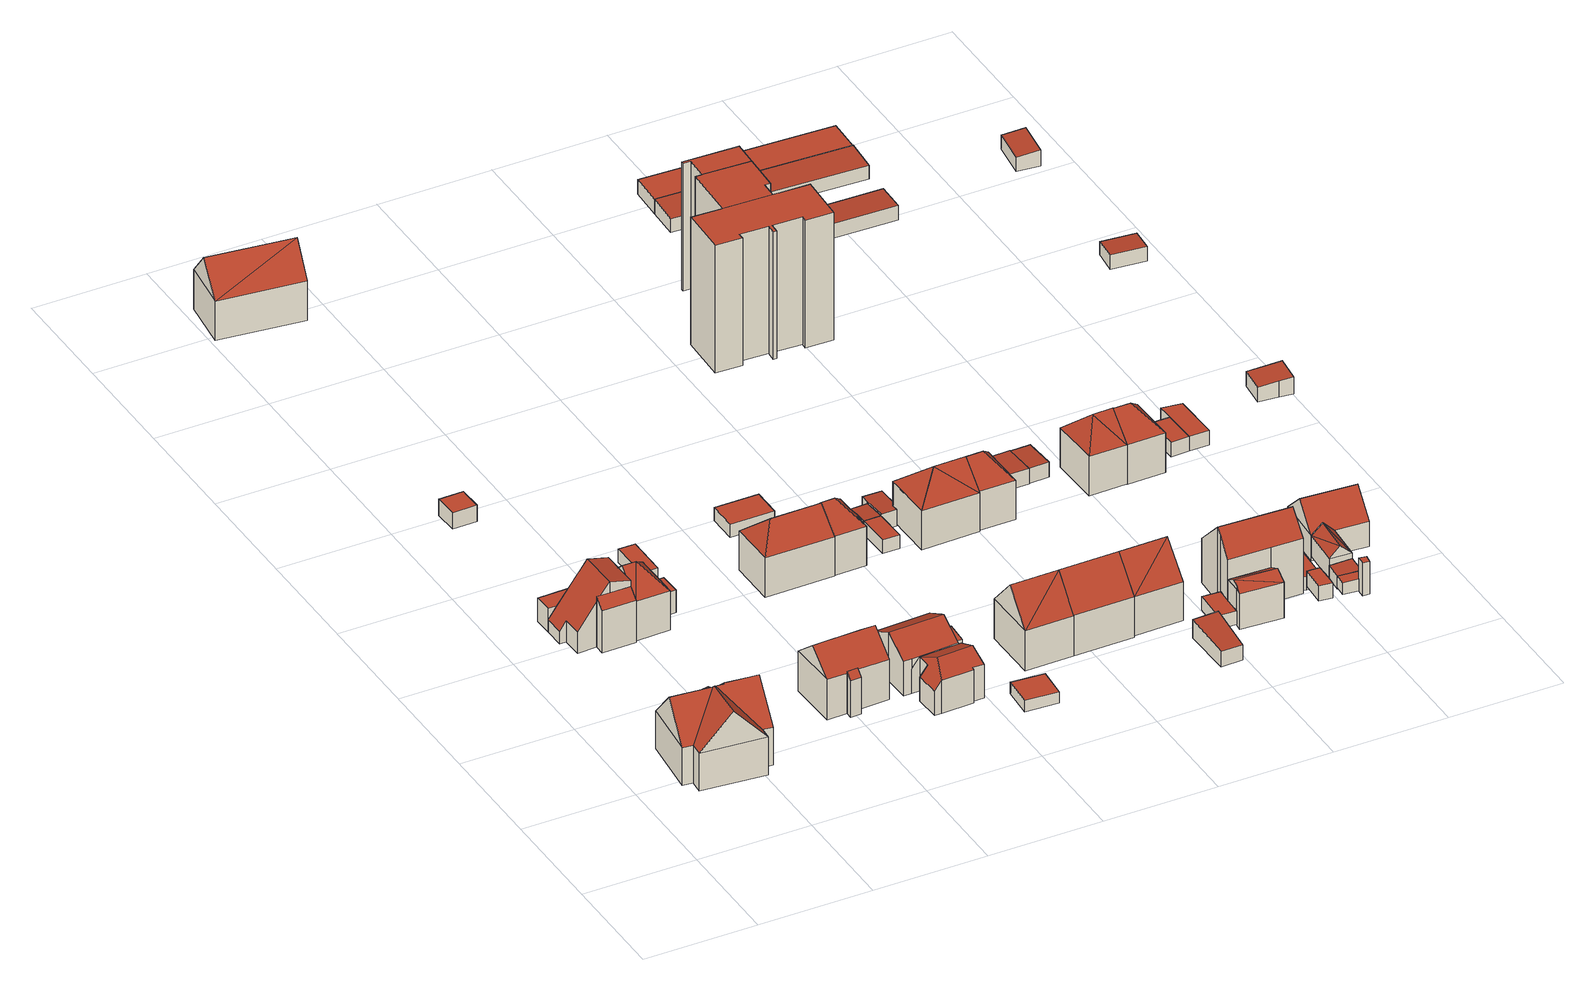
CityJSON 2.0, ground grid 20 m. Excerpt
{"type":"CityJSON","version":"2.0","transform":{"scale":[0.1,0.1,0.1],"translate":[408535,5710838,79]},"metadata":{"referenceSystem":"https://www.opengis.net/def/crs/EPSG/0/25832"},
"CityObjects":{
"building1":{"type":"Building","attributes":{"Gemeindeschluessel":"05978036","Geometrietyp2DReferenz":"3000","function":"31001_1000","roofType":"5000","measuredHeight":13.29},"geometry":[{"type":"MultiSurface","lod":"2","boundaries":[[[0,1,2,3]],[[1,4,5,2]],[[4,6,7,5]],[[6,8,9,7]],[[8,10,11,9]],[[10,12,13,11]],[[12,14,15,13]],[[14,16,17,15]],[[16,18,19,17]],[[18,20,21,19]],[[20,22,23,21]],[[22,0,3,23]],[[24,25,26,27,22,20]],[[24,20,18]],[[28,25,24,18,16]],[[29,28,16,14]],[[29,14,12]],[[26,25,28,29,12,10]],[[30,31,32,27,26,10,8]],[[30,8,6]],[[31,30,6,4]],[[33,32,31,4,1]],[[33,1,0]],[[27,32,33,0,22]],[[3,2,5,7,9,11,13,15,17,19,21,23]]],"semantics":{"surfaces":[{"type":"WallSurface"},{"type":"RoofSurface"},{"type":"GroundSurface"}],"values":[0,0,0,0,0,0,0,0,0,0,0,0,1,0,1,1,1,1,1,0,1,1,0,1,2]}}]},
"building2":{"type":"Building","attributes":{"Gemeindeschluessel":"05978036","Geometrietyp2DReferenz":"3000","function":"31001_1000"},"children":["building2-1","building2-2","building2-3"]},
"building2-1":{"type":"BuildingPart","attributes":{"roofType":"2100","measuredHeight":9.43},"parents":["building2"],"geometry":[{"type":"MultiSurface","lod":"2","boundaries":[[[34,35,36,37,38]],[[39,40,41,42]],[[40,34,38,41]],[[40,39,43,44,35,34]],[[38,37,45,42,41]],[[44,36,35]],[[43,45,37,36,44]],[[39,42,45,43]]],"semantics":{"surfaces":[{"type":"WallSurface"},{"type":"RoofSurface"},{"type":"GroundSurface"},{"type":"ClosureSurface"}],"values":[0,0,0,1,2,0,3,3]}}]},
"building2-2":{"type":"BuildingPart","attributes":{"roofType":"3100","measuredHeight":11.36},"parents":["building2"],"geometry":[{"type":"MultiSurface","lod":"2","boundaries":[[[36,46,47,37]],[[46,48,49,47]],[[48,50,51,49]],[[50,52,53,51]],[[54,55,56,57,58]],[[55,59,60,56]],[[59,61,39,42,60]],[[55,54,62,52,50,48,46,36,44,63]],[[63,61,59,55]],[[45,37,47,49,51,53,57,56,60,42]],[[44,43,63]],[[36,37,45,43,44]],[[58,62,54]],[[57,53,52,62,58]],[[43,39,61,63]],[[45,42,39,43]]],"semantics":{"surfaces":[{"type":"WallSurface"},{"type":"RoofSurface"},{"type":"GroundSurface"},{"type":"ClosureSurface"}],"values":[0,0,0,0,0,0,0,1,1,2,0,3,0,3,0,3]}}]},
"building2-3":{"type":"BuildingPart","attributes":{"roofType":"1000","measuredHeight":4.38},"parents":["building2"],"geometry":[{"type":"MultiSurface","lod":"2","boundaries":[[[64,65,66,53,52]],[[65,67,68,66]],[[67,58,57,68]],[[58,67,65,64,62]],[[53,66,68,57]],[[52,62,64]],[[53,57,58,62,52]]],"semantics":{"surfaces":[{"type":"WallSurface"},{"type":"RoofSurface"},{"type":"GroundSurface"},{"type":"ClosureSurface"}],"values":[0,0,0,1,2,0,3]}}]},
"building3":{"type":"Building","attributes":{"Gemeindeschluessel":"05978036","Geometrietyp2DReferenz":"3000","function":"51009_1610","roofType":"1000","measuredHeight":3},"geometry":[{"type":"MultiSurface","lod":"2","boundaries":[[[69,70,71,72]],[[70,73,74,71]],[[73,75,76,74]],[[75,69,72,76]],[[75,73,70,69]],[[72,71,74,76]]],"semantics":{"surfaces":[{"type":"WallSurface"},{"type":"RoofSurface"},{"type":"GroundSurface"}],"values":[0,0,0,0,1,2]}}]},
"building4":{"type":"Building","attributes":{"Gemeindeschluessel":"05978036","Geometrietyp2DReferenz":"3000","function":"31001_1000"},"children":["building4-1","building4-2"]},
"building4-1":{"type":"BuildingPart","attributes":{"roofType":"1000","measuredHeight":4.24},"parents":["building4"],"geometry":[{"type":"MultiSurface","lod":"2","boundaries":[[[77,78,79,80]],[[78,81,82,79]],[[83,77,80,84]],[[83,81,78,77]],[[80,79,82,84]],[[84,82,81,83]]],"semantics":{"surfaces":[{"type":"WallSurface"},{"type":"RoofSurface"},{"type":"GroundSurface"},{"type":"ClosureSurface"}],"values":[0,0,0,1,2,3]}}]},
"building4-2":{"type":"BuildingPart","attributes":{"roofType":"5000","measuredHeight":11.27},"parents":["building4"],"geometry":[{"type":"MultiSurface","lod":"2","boundaries":[[[85,86,83,84,87]],[[88,82,81]],[[88,89,90,82]],[[89,91,92,90]],[[91,93,94,92]],[[93,85,87,94]],[[86,85,95,89,88]],[[85,96,95]],[[96,85,93]],[[95,91,89]],[[91,95,96]],[[91,96,93]],[[87,84,82,90,92,94]],[[81,83,86,88]],[[81,82,84,83]]],"semantics":{"surfaces":[{"type":"WallSurface"},{"type":"RoofSurface"},{"type":"GroundSurface"},{"type":"ClosureSurface"}],"values":[0,0,0,0,0,0,1,1,1,1,1,0,2,0,3]}}]},
"building5":{"type":"Building","attributes":{"Gemeindeschluessel":"05978036","Geometrietyp2DReferenz":"3000","function":"31001_1000"},"children":["building5-1","building5-2"]},
"building5-1":{"type":"BuildingPart","attributes":{"roofType":"2100","measuredHeight":7.76},"parents":["building5"],"geometry":[{"type":"MultiSurface","lod":"2","boundaries":[[[97,98,99,100,101]],[[102,103,104,105,106]],[[103,97,101,104]],[[103,102,98,97]],[[101,100,105,104]],[[106,99,98,102]],[[105,100,99,106]]],"semantics":{"surfaces":[{"type":"WallSurface"},{"type":"RoofSurface"},{"type":"GroundSurface"},{"type":"ClosureSurface"}],"values":[0,0,0,1,2,0,3]}}]},
"building5-2":{"type":"BuildingPart","attributes":{"roofType":"5000","measuredHeight":11.17},"parents":["building5"],"geometry":[{"type":"MultiSurface","lod":"2","boundaries":[[[107,108,109,110]],[[108,111,112,109]],[[111,113,114,112]],[[113,115,116,107,99,106]],[[111,116,115]],[[116,111,108]],[[113,111,115]],[[108,107,116]],[[110,109,112,114,105,100]],[[110,100,99,107]],[[105,114,113,106]],[[100,105,106,99]]],"semantics":{"surfaces":[{"type":"WallSurface"},{"type":"RoofSurface"},{"type":"GroundSurface"},{"type":"ClosureSurface"}],"values":[0,0,0,1,1,1,0,0,2,0,0,3]}}]},
"building6":{"type":"Building","attributes":{"Gemeindeschluessel":"05978036","Geometrietyp2DReferenz":"3000","function":"31001_2460","roofType":"1000","measuredHeight":2.5},"geometry":[{"type":"MultiSurface","lod":"2","boundaries":[[[117,118,119,120]],[[118,121,122,119]],[[121,123,124,122]],[[123,117,120,124]],[[123,121,118,117]],[[120,119,122,124]]],"semantics":{"surfaces":[{"type":"WallSurface"},{"type":"RoofSurface"},{"type":"GroundSurface"}],"values":[0,0,0,0,1,2]}}]},
"building7":{"type":"Building","attributes":{"Gemeindeschluessel":"05978036","Geometrietyp2DReferenz":"3000","function":"31001_1000"},"children":["building7-1","building7-2"]},
"building7-1":{"type":"BuildingPart","attributes":{"roofType":"5000","measuredHeight":7.78},"parents":["building7"],"geometry":[{"type":"MultiSurface","lod":"2","boundaries":[[[125,126,127,128]],[[126,129,130,127]],[[129,131,132,130]],[[131,133,134,132]],[[133,135,136,134]],[[135,137,138,136]],[[137,139,140,138]],[[139,141,142,140]],[[141,143,144,142]],[[143,145,146,144]],[[145,147,148,146]],[[149,125,128,150]],[[143,147,145,143,141,139,137,135,151]],[[135,133,131,129,126,151]],[[126,125,149,143,151]],[[128,127,130,132,134,136,138,140,142,144,146,148,144,150]],[[144,148,147,143]],[[149,150,144,143]]],"semantics":{"surfaces":[{"type":"WallSurface"},{"type":"RoofSurface"},{"type":"GroundSurface"},{"type":"ClosureSurface"}],"values":[0,0,0,0,0,0,0,0,0,0,0,0,1,1,1,2,3,3]}}]},
"building7-2":{"type":"BuildingPart","attributes":{"roofType":"3100","measuredHeight":8.97},"parents":["building7"],"geometry":[{"type":"MultiSurface","lod":"2","boundaries":[[[152,153,146,148,147]],[[153,154,155,146]],[[154,156,157,155]],[[156,158,159,157]],[[158,160,161,159]],[[160,162,163,161]],[[162,164,165,163]],[[164,166,150,165]],[[166,149,150]],[[164,162,160,158,156]],[[156,154,153,152,166,164]],[[148,146,155,157,159,161,163,165,150,144]],[[152,147,143,149,166]],[[147,148,144,143]],[[143,144,150,149]]],"semantics":{"surfaces":[{"type":"WallSurface"},{"type":"RoofSurface"},{"type":"GroundSurface"},{"type":"ClosureSurface"}],"values":[0,0,0,0,0,0,0,0,0,1,1,2,0,3,3]}}]},
"building8":{"type":"Building","attributes":{"Gemeindeschluessel":"05978036","Geometrietyp2DReferenz":"3000","function":"31001_1000","roofType":"3100","measuredHeight":12.54},"geometry":[{"type":"MultiSurface","lod":"2","boundaries":[[[167,168,169,170]],[[168,171,172,169]],[[171,173,174,172]],[[173,167,170,174]],[[171,168,175]],[[167,173,176]],[[168,176,175]],[[176,168,167]],[[173,175,176]],[[175,173,171]],[[170,169,172,174]]],"semantics":{"surfaces":[{"type":"WallSurface"},{"type":"RoofSurface"},{"type":"GroundSurface"}],"values":[0,0,0,0,0,0,1,1,1,1,2]}}]},
"building9":{"type":"Building","attributes":{"Gemeindeschluessel":"05978036","Geometrietyp2DReferenz":"3000","function":"31001_1000","roofType":"5000","measuredHeight":11.1},"geometry":[{"type":"MultiSurface","lod":"2","boundaries":[[[177,178,179,180]],[[178,181,182,179]],[[181,183,184,182]],[[183,177,180,184]],[[181,178,185]],[[177,183,186]],[[178,177,186,185]],[[183,181,185,186]],[[180,179,182,184]]],"semantics":{"surfaces":[{"type":"WallSurface"},{"type":"RoofSurface"},{"type":"GroundSurface"}],"values":[0,0,0,0,1,0,1,1,2]}}]},
"building10":{"type":"Building","attributes":{"Gemeindeschluessel":"05978036","Geometrietyp2DReferenz":"3000","function":"31001_2460","roofType":"1000","measuredHeight":2.14},"geometry":[{"type":"MultiSurface","lod":"2","boundaries":[[[187,188,189,190]],[[188,191,192,189]],[[191,193,194,192]],[[193,187,190,194]],[[193,191,188,187]],[[190,189,192,194]]],"semantics":{"surfaces":[{"type":"WallSurface"},{"type":"RoofSurface"},{"type":"GroundSurface"}],"values":[0,0,0,0,1,2]}}]},
"building11":{"type":"Building","attributes":{"Gemeindeschluessel":"05978036","Geometrietyp2DReferenz":"3000","function":"31001_1000","roofType":"1000","measuredHeight":2.65},"geometry":[{"type":"MultiSurface","lod":"2","boundaries":[[[195,196,197,198]],[[196,199,200,197]],[[199,201,202,200]],[[201,195,198,202]],[[201,199,196,195]],[[198,197,200,202]]],"semantics":{"surfaces":[{"type":"WallSurface"},{"type":"RoofSurface"},{"type":"GroundSurface"}],"values":[0,0,0,0,1,2]}}]},
"building12":{"type":"Building","attributes":{"Gemeindeschluessel":"05978036","Geometrietyp2DReferenz":"3000","function":"31001_2460","roofType":"1000","measuredHeight":2.44},"geometry":[{"type":"MultiSurface","lod":"2","boundaries":[[[203,204,205,206]],[[204,207,208,205]],[[207,209,210,208]],[[209,203,206,210]],[[209,207,204,203]],[[206,205,208,210]]],"semantics":{"surfaces":[{"type":"WallSurface"},{"type":"RoofSurface"},{"type":"GroundSurface"}],"values":[0,0,0,0,1,2]}}]},
"building13":{"type":"Building","attributes":{"Gemeindeschluessel":"05978036","Geometrietyp2DReferenz":"3000","function":"31001_1000","roofType":"5000","measuredHeight":11.08},"geometry":[{"type":"MultiSurface","lod":"2","boundaries":[[[211,212,213,214]],[[212,215,216,213]],[[215,217,218,216]],[[217,219,220,218]],[[219,221,222,220]],[[221,223,224,222]],[[223,225,226,224]],[[225,227,228,226]],[[227,229,230,228]],[[229,211,214,230]],[[225,223,221,219,217,215,231]],[[215,212,211,229,231]],[[229,227,225,231]],[[214,213,216,218,220,222,224,226,228,230]]],"semantics":{"surfaces":[{"type":"WallSurface"},{"type":"RoofSurface"},{"type":"GroundSurface"}],"values":[0,0,0,0,0,0,0,0,0,0,1,1,1,2]}}]},
"building14":{"type":"Building","attributes":{"Gemeindeschluessel":"05978036","Geometrietyp2DReferenz":"3000","function":"31001_1000","roofType":"3100","measuredHeight":12.98},"geometry":[{"type":"MultiSurface","lod":"2","boundaries":[[[232,233,234,235]],[[233,236,237,234]],[[236,238,239,237]],[[238,232,235,239]],[[236,233,240]],[[232,238,241]],[[233,241,240]],[[241,233,232]],[[238,240,241]],[[240,238,236]],[[235,234,237,239]]],"semantics":{"surfaces":[{"type":"WallSurface"},{"type":"RoofSurface"},{"type":"GroundSurface"}],"values":[0,0,0,0,0,0,1,1,1,1,2]}}]},
"building15":{"type":"Building","attributes":{"Gemeindeschluessel":"05978036","Geometrietyp2DReferenz":"3000","function":"31001_2460","roofType":"1000","measuredHeight":2.48},"geometry":[{"type":"MultiSurface","lod":"2","boundaries":[[[242,243,244,245]],[[243,246,247,244]],[[246,248,249,247]],[[248,250,251,249]],[[250,242,245,251]],[[250,248,246,243,242]],[[245,244,247,249,251]]],"semantics":{"surfaces":[{"type":"WallSurface"},{"type":"RoofSurface"},{"type":"GroundSurface"}],"values":[0,0,0,0,0,1,2]}}]},
"building16":{"type":"Building","attributes":{"Gemeindeschluessel":"05978036","Geometrietyp2DReferenz":"3000","function":"31001_1310","roofType":"2100","measuredHeight":2.61},"geometry":[{"type":"MultiSurface","lod":"2","boundaries":[[[252,253,254,255]],[[253,256,257,254]],[[256,243,258,257]],[[243,242,259,258]],[[242,252,255,259]],[[242,243,256,253,252]],[[255,254,257,258,259]]],"semantics":{"surfaces":[{"type":"WallSurface"},{"type":"RoofSurface"},{"type":"GroundSurface"}],"values":[0,0,0,0,0,1,2]}}]},
"building17":{"type":"Building","attributes":{"Gemeindeschluessel":"05978036","Geometrietyp2DReferenz":"3000","function":"31001_1000","roofType":"5000","measuredHeight":12.98},"geometry":[{"type":"MultiSurface","lod":"2","boundaries":[[[260,261,262,239]],[[261,263,264,262]],[[263,265,266,264]],[[265,267,268,266]],[[267,269,270,268]],[[269,271,272,270]],[[271,273,235,272]],[[273,260,239,235]],[[273,271,274,241]],[[269,241,274]],[[267,241,269]],[[265,241,267]],[[263,241,265]],[[261,241,263]],[[241,261,260]],[[271,269,274]],[[260,273,241]],[[239,262,264,266,268,270,272,235]]],"semantics":{"surfaces":[{"type":"WallSurface"},{"type":"RoofSurface"},{"type":"GroundSurface"}],"values":[0,0,0,0,0,0,0,0,1,1,1,1,1,1,1,0,0,2]}}]},
"building18":{"type":"Building","attributes":{"Gemeindeschluessel":"05978036","Geometrietyp2DReferenz":"3000","function":"31001_2460","roofType":"2100","measuredHeight":3.1},"geometry":[{"type":"MultiSurface","lod":"2","boundaries":[[[275,276,277,278]],[[276,279,280,277]],[[279,281,282,280]],[[281,283,284,282]],[[283,285,286,284]],[[285,287,288,286]],[[287,289,290,288]],[[289,275,278,290]],[[289,287,285,283,281,279,276,275]],[[278,277,280,282,284,286,288,290]]],"semantics":{"surfaces":[{"type":"WallSurface"},{"type":"RoofSurface"},{"type":"GroundSurface"}],"values":[0,0,0,0,0,0,0,0,1,2]}}]},
"building19":{"type":"Building","attributes":{"Gemeindeschluessel":"05978036","Geometrietyp2DReferenz":"3000","function":"31001_1000","roofType":"5000","measuredHeight":11.22},"geometry":[{"type":"MultiSurface","lod":"2","boundaries":[[[291,292,293,294]],[[292,295,296,293]],[[295,297,298,299,296]],[[297,291,294,299,298]],[[298,300,291]],[[300,295,301]],[[300,297,295]],[[297,300,298]],[[292,300,301]],[[300,292,291]],[[295,292,301]],[[291,297,298]],[[294,293,296,299]]],"semantics":{"surfaces":[{"type":"WallSurface"},{"type":"RoofSurface"},{"type":"GroundSurface"}],"values":[0,0,0,0,1,1,1,1,1,1,0,0,2]}}]},
"building20":{"type":"Building","attributes":{"Gemeindeschluessel":"05978036","Geometrietyp2DReferenz":"3000","function":"31001_1000","roofType":"3100","measuredHeight":12.66},"geometry":[{"type":"MultiSurface","lod":"2","boundaries":[[[269,302,303,304]],[[302,305,306,303]],[[305,271,307,306]],[[271,269,304,307]],[[305,302,308]],[[269,271,274]],[[302,274,308]],[[274,302,269]],[[271,308,274]],[[308,271,305]],[[304,303,306,307]]],"semantics":{"surfaces":[{"type":"WallSurface"},{"type":"RoofSurface"},{"type":"GroundSurface"}],"values":[0,0,0,0,0,0,1,1,1,1,2]}}]},
"building21":{"type":"Building","attributes":{"Gemeindeschluessel":"05978036","Geometrietyp2DReferenz":"3000","function":"31001_2460","roofType":"2100","measuredHeight":3.53},"geometry":[{"type":"MultiSurface","lod":"2","boundaries":[[[309,310,311,312]],[[310,313,314,311]],[[313,315,316,314]],[[315,309,312,316]],[[315,313,310,309]],[[312,311,314,316]]],"semantics":{"surfaces":[{"type":"WallSurface"},{"type":"RoofSurface"},{"type":"GroundSurface"}],"values":[0,0,0,0,1,2]}}]},
"building22":{"type":"Building","attributes":{"Gemeindeschluessel":"05978036","Geometrietyp2DReferenz":"3000","function":"31001_1000","roofType":"5000","measuredHeight":11.11},"geometry":[{"type":"MultiSurface","lod":"2","boundaries":[[[317,318,319,320]],[[318,321,322,319]],[[321,323,324,322]],[[323,317,320,324]],[[321,318,325]],[[317,323,326]],[[318,317,326,325]],[[323,321,325,326]],[[320,319,322,324]]],"semantics":{"surfaces":[{"type":"WallSurface"},{"type":"RoofSurface"},{"type":"GroundSurface"}],"values":[0,0,0,0,1,0,1,1,2]}}]},
"building23":{"type":"Building","attributes":{"Gemeindeschluessel":"05978036","Geometrietyp2DReferenz":"3000","function":"31001_2460","roofType":"1000","measuredHeight":2.47},"geometry":[{"type":"MultiSurface","lod":"2","boundaries":[[[327,328,329,330]],[[328,331,332,329]],[[331,333,334,332]],[[333,327,330,334]],[[333,331,328,327]],[[330,329,332,334]]],"semantics":{"surfaces":[{"type":"WallSurface"},{"type":"RoofSurface"},{"type":"GroundSurface"}],"values":[0,0,0,0,1,2]}}]},
"building24":{"type":"Building","attributes":{"Gemeindeschluessel":"05978036","Geometrietyp2DReferenz":"3000","function":"31001_2460","roofType":"2100","measuredHeight":2.92},"geometry":[{"type":"MultiSurface","lod":"2","boundaries":[[[335,336,337,338]],[[336,339,340,337]],[[339,341,342,340]],[[341,335,338,342]],[[341,339,336,335]],[[338,337,340,342]]],"semantics":{"surfaces":[{"type":"WallSurface"},{"type":"RoofSurface"},{"type":"GroundSurface"}],"values":[0,0,0,0,1,2]}}]},
"building25":{"type":"Building","attributes":{"Gemeindeschluessel":"05978036","Geometrietyp2DReferenz":"3000","function":"31001_1000"},"children":["building25-1","building25-2"]},
"building25-1":{"type":"BuildingPart","attributes":{"roofType":"3100","measuredHeight":7.83},"parents":["building25"],"geometry":[{"type":"MultiSurface","lod":"2","boundaries":[[[343,344,345,346]],[[344,347,348,345]],[[349,350,351,352]],[[350,343,346,351]],[[350,353,354]],[[354,355,343,350]],[[347,353,349]],[[347,354,353]],[[344,355,354,347]],[[343,355,344]],[[349,353,350]],[[346,345,348,352,351]],[[352,348,347,349]]],"semantics":{"surfaces":[{"type":"WallSurface"},{"type":"RoofSurface"},{"type":"GroundSurface"},{"type":"ClosureSurface"}],"values":[0,0,0,0,1,1,1,1,0,0,0,2,3]}}]},
"building25-2":{"type":"BuildingPart","attributes":{"roofType":"3100","measuredHeight":13.87},"parents":["building25"],"geometry":[{"type":"MultiSurface","lod":"2","boundaries":[[[356,357,358,348,347]],[[357,359,360,358]],[[359,361,362,360]],[[361,363,364,362]],[[363,365,366,364]],[[365,367,368,366]],[[367,369,370,368]],[[369,371,372,370]],[[371,373,374,372]],[[373,375,349,352,374]],[[371,369,367,365,363,361,359]],[[359,357,356,375,373,371]],[[348,358,360,362,364,366,368,370,372,374,352]],[[356,347,349,375]],[[347,348,352,349]]],"semantics":{"surfaces":[{"type":"WallSurface"},{"type":"RoofSurface"},{"type":"GroundSurface"},{"type":"ClosureSurface"}],"values":[0,0,0,0,0,0,0,0,0,0,1,1,2,0,3]}}]},
"building26":{"type":"Building","attributes":{"Gemeindeschluessel":"05978036","Geometrietyp2DReferenz":"3000","function":"31001_2460","roofType":"2100","measuredHeight":2.8},"geometry":[{"type":"MultiSurface","lod":"2","boundaries":[[[376,377,378,379]],[[377,336,380,378]],[[336,381,382,380]],[[381,376,379,382]],[[381,336,377,376]],[[379,378,380,382]]],"semantics":{"surfaces":[{"type":"WallSurface"},{"type":"RoofSurface"},{"type":"GroundSurface"}],"values":[0,0,0,0,1,2]}}]},
"building27":{"type":"Building","attributes":{"Gemeindeschluessel":"05978036","Geometrietyp2DReferenz":"3000","function":"31001_1000"},"children":["building27-1","building27-2","building27-3"]},
"building27-1":{"type":"BuildingPart","attributes":{"roofType":"1000","measuredHeight":23.7},"parents":["building27"],"geometry":[{"type":"MultiSurface","lod":"2","boundaries":[[[383,384,385,386]],[[384,387,388,385]],[[387,389,390,388]],[[389,391,392,390]],[[391,393,394,392]],[[393,395,396,394]],[[397,398,399,400]],[[398,401,402,399]],[[401,403,404,402]],[[403,405,406,404]],[[405,407,408,406]],[[407,409,410,408]],[[409,383,386,410]],[[409,407,405,403,401,398,397,395,393,391,389,387,384,383]],[[386,385,388,390,392,394,396,400,399,402,404,406,408,410]],[[400,396,395,397]]],"semantics":{"surfaces":[{"type":"WallSurface"},{"type":"RoofSurface"},{"type":"GroundSurface"},{"type":"ClosureSurface"}],"values":[0,0,0,0,0,0,0,0,0,0,0,0,0,1,2,3]}}]},
"building27-2":{"type":"BuildingPart","attributes":{"roofType":"1000","measuredHeight":23.71},"parents":["building27"],"geometry":[{"type":"MultiSurface","lod":"2","boundaries":[[[411,412,396,395]],[[411,413,414,412]],[[415,416,417,418]],[[415,419,420,416]],[[419,421,422,420]],[[421,397,400,422]],[[397,421,419,415,418,413,411,395]],[[396,412,414,417,416,420,422,400]],[[418,417,414,413]],[[395,396,400,397]]],"semantics":{"surfaces":[{"type":"WallSurface"},{"type":"RoofSurface"},{"type":"GroundSurface"},{"type":"ClosureSurface"}],"values":[0,0,0,0,0,0,1,2,3,3]}}]},
"building27-3":{"type":"BuildingPart","attributes":{"roofType":"1000","measuredHeight":23.68},"parents":["building27"],"geometry":[{"type":"MultiSurface","lod":"2","boundaries":[[[413,423,424,414]],[[423,425,426,424]],[[425,427,428,426]],[[427,429,430,428]],[[429,418,417,430]],[[429,427,425,423,413,418]],[[417,414,424,426,428,430]],[[414,417,418,413]]],"semantics":{"surfaces":[{"type":"WallSurface"},{"type":"RoofSurface"},{"type":"GroundSurface"},{"type":"ClosureSurface"}],"values":[0,0,0,0,0,1,2,3]}}]},
"building28":{"type":"Building","attributes":{"Gemeindeschluessel":"05978036","Geometrietyp2DReferenz":"3000","function":"51009_1610","roofType":"1000","measuredHeight":2.72},"geometry":[{"type":"MultiSurface","lod":"2","boundaries":[[[431,432,433,434]],[[432,435,436,433]],[[435,437,438,436]],[[437,439,440,438]],[[439,431,434,440]],[[439,437,435,432,431]],[[434,433,436,438,440]]],"semantics":{"surfaces":[{"type":"WallSurface"},{"type":"RoofSurface"},{"type":"GroundSurface"}],"values":[0,0,0,0,0,1,2]}}]},
"building29":{"type":"Building","attributes":{"Gemeindeschluessel":"05978036","Geometrietyp2DReferenz":"3000","function":"31001_1000","roofType":"5000","measuredHeight":11.48},"geometry":[{"type":"MultiSurface","lod":"2","boundaries":[[[441,442,443,444]],[[442,445,446,443]],[[445,447,448,446]],[[447,441,444,448]],[[445,442,449]],[[441,447,450]],[[449,441,450]],[[441,449,442]],[[447,449,450]],[[449,447,445]],[[444,443,446,448]]],"semantics":{"surfaces":[{"type":"WallSurface"},{"type":"RoofSurface"},{"type":"GroundSurface"}],"values":[0,0,0,0,1,0,1,1,1,1,2]}}]},
"building30":{"type":"Building","attributes":{"Gemeindeschluessel":"05978036","Geometrietyp2DReferenz":"3000","function":"31001_2460","roofType":"1000","measuredHeight":2.48},"geometry":[{"type":"MultiSurface","lod":"2","boundaries":[[[451,452,453,454]],[[452,455,456,453]],[[455,457,458,456]],[[457,459,460,458]],[[459,451,454,460]],[[459,457,455,452,451]],[[454,453,456,458,460]]],"semantics":{"surfaces":[{"type":"WallSurface"},{"type":"RoofSurface"},{"type":"GroundSurface"}],"values":[0,0,0,0,0,1,2]}}]},
"building31":{"type":"Building","attributes":{"Gemeindeschluessel":"05978036","Geometrietyp2DReferenz":"3000","function":"31001_9998"},"children":["building31-1","building31-2"]},
"building31-1":{"type":"BuildingPart","attributes":{"roofType":"1000","measuredHeight":2.23},"parents":["building31"],"geometry":[{"type":"MultiSurface","lod":"2","boundaries":[[[461,462,463,464]],[[462,465,466,463]],[[465,467,468,466]],[[469,461,464,470]],[[469,467,465,462,461]],[[464,463,466,468,470]],[[470,468,467,469]]],"semantics":{"surfaces":[{"type":"WallSurface"},{"type":"RoofSurface"},{"type":"GroundSurface"},{"type":"ClosureSurface"}],"values":[0,0,0,0,1,2,3]}}]},
"building31-2":{"type":"BuildingPart","attributes":{"roofType":"1000","measuredHeight":6.11},"parents":["building31"],"geometry":[{"type":"MultiSurface","lod":"2","boundaries":[[[471,472,473,474]],[[472,475,469,470,473]],[[476,471,474,468,467]],[[476,475,472,471]],[[474,473,470,468]],[[467,469,475,476]],[[467,468,470,469]]],"semantics":{"surfaces":[{"type":"WallSurface"},{"type":"RoofSurface"},{"type":"GroundSurface"},{"type":"ClosureSurface"}],"values":[0,0,0,1,2,0,3]}}]},
"building32":{"type":"Building","attributes":{"Gemeindeschluessel":"05978036","Geometrietyp2DReferenz":"3000","function":"31001_9998","roofType":"2100","measuredHeight":2.48},"geometry":[{"type":"MultiSurface","lod":"2","boundaries":[[[477,478,479,480]],[[478,481,482,479]],[[481,483,484,482]],[[483,477,480,484]],[[483,481,478,477]],[[480,479,482,484]]],"semantics":{"surfaces":[{"type":"WallSurface"},{"type":"RoofSurface"},{"type":"GroundSurface"}],"values":[0,0,0,0,1,2]}}]},
"building33":{"type":"Building","attributes":{"Gemeindeschluessel":"05978036","Geometrietyp2DReferenz":"3000","function":"31001_1000","roofType":"3100","measuredHeight":5.64},"geometry":[{"type":"MultiSurface","lod":"2","boundaries":[[[485,486,487,488]],[[486,489,490,487]],[[489,491,492,490]],[[491,485,488,492]],[[489,486,493]],[[485,491,494]],[[486,494,493]],[[494,486,485]],[[493,491,489]],[[491,493,494]],[[488,487,490,492]]],"semantics":{"surfaces":[{"type":"WallSurface"},{"type":"RoofSurface"},{"type":"GroundSurface"}],"values":[0,0,0,0,0,0,1,1,1,1,2]}}]},
"building34":{"type":"Building","attributes":{"Gemeindeschluessel":"05978036","Geometrietyp2DReferenz":"3000","function":"31001_1000"},"children":["building34-1","building34-2"]},
"building34-1":{"type":"BuildingPart","attributes":{"roofType":"5000","measuredHeight":11.51},"parents":["building34"],"geometry":[{"type":"MultiSurface","lod":"2","boundaries":[[[495,496,497,498]],[[496,441,499,497]],[[441,447,500,501,499]],[[496,495,502]],[[447,441,503]],[[495,447,503,502]],[[441,496,502,503]],[[501,504,498,497,499]],[[498,504,505,500,447,495]],[[504,501,500,505]]],"semantics":{"surfaces":[{"type":"WallSurface"},{"type":"RoofSurface"},{"type":"GroundSurface"},{"type":"ClosureSurface"}],"values":[0,0,0,1,0,1,1,2,0,3]}}]},
"building34-2":{"type":"BuildingPart","attributes":{"roofType":"2100","measuredHeight":4.97},"parents":["building34"],"geometry":[{"type":"MultiSurface","lod":"2","boundaries":[[[500,506,507,501]],[[506,508,509,507]],[[508,505,504,509]],[[505,508,506,500]],[[501,507,509,504]],[[501,504,505,500]]],"semantics":{"surfaces":[{"type":"WallSurface"},{"type":"RoofSurface"},{"type":"GroundSurface"},{"type":"ClosureSurface"}],"values":[0,0,0,1,2,3]}}]},
"building35":{"type":"Building","attributes":{"Gemeindeschluessel":"05978036","Geometrietyp2DReferenz":"3000","function":"31001_1100","roofType":"3100","measuredHeight":8.79},"geometry":[{"type":"MultiSurface","lod":"2","boundaries":[[[510,511,512,513]],[[511,514,515,512]],[[514,516,517,515]],[[516,518,519,517]],[[518,510,513,519]],[[518,520,521,510]],[[514,511,521,520,516]],[[516,520,518]],[[510,521,511]],[[513,512,515,517,519]]],"semantics":{"surfaces":[{"type":"WallSurface"},{"type":"RoofSurface"},{"type":"GroundSurface"}],"values":[0,0,0,0,0,1,1,0,0,2]}}]},
"building36":{"type":"Building","attributes":{"Gemeindeschluessel":"05978036","Geometrietyp2DReferenz":"3000","function":"31001_2460","roofType":"1000","measuredHeight":2.8},"geometry":[{"type":"MultiSurface","lod":"2","boundaries":[[[522,523,524,525]],[[523,526,527,524]],[[526,528,529,527]],[[528,522,525,529]],[[528,526,523,522]],[[525,524,527,529]]],"semantics":{"surfaces":[{"type":"WallSurface"},{"type":"RoofSurface"},{"type":"GroundSurface"}],"values":[0,0,0,0,1,2]}}]},
"building37":{"type":"Building","attributes":{"Gemeindeschluessel":"05978036","Geometrietyp2DReferenz":"3000","function":"31001_2460","roofType":"2100","measuredHeight":2.7},"geometry":[{"type":"MultiSurface","lod":"2","boundaries":[[[530,531,532,533]],[[531,534,535,532]],[[534,536,537,535]],[[536,530,533,537]],[[536,534,531,530]],[[533,532,535,537]]],"semantics":{"surfaces":[{"type":"WallSurface"},{"type":"RoofSurface"},{"type":"GroundSurface"}],"values":[0,0,0,0,1,2]}}]},
"building38":{"type":"Building","attributes":{"Gemeindeschluessel":"05978036","Geometrietyp2DReferenz":"3000","function":"31001_2460","roofType":"1000","measuredHeight":2.71},"geometry":[{"type":"MultiSurface","lod":"2","boundaries":[[[538,539,540,541]],[[539,542,543,540]],[[542,523,524,543]],[[523,522,525,524]],[[522,538,541,525]],[[522,523,542,539,538]],[[541,540,543,524,525]]],"semantics":{"surfaces":[{"type":"WallSurface"},{"type":"RoofSurface"},{"type":"GroundSurface"}],"values":[0,0,0,0,0,1,2]}}]},
"building39":{"type":"Building","attributes":{"Gemeindeschluessel":"05978036","Geometrietyp2DReferenz":"3000","function":"31001_2460","roofType":"2100","measuredHeight":2.81},"geometry":[{"type":"MultiSurface","lod":"2","boundaries":[[[544,545,546,547]],[[545,548,549,546]],[[548,550,551,549]],[[550,544,547,551]],[[550,548,545,544]],[[547,546,549,551]]],"semantics":{"surfaces":[{"type":"WallSurface"},{"type":"RoofSurface"},{"type":"GroundSurface"}],"values":[0,0,0,0,1,2]}}]},
"building40":{"type":"Building","attributes":{"Gemeindeschluessel":"05978036","Geometrietyp2DReferenz":"3000","function":"31001_2460","roofType":"1000","measuredHeight":2.67},"geometry":[{"type":"MultiSurface","lod":"2","boundaries":[[[552,553,554,551]],[[553,555,556,554]],[[555,557,547,556]],[[557,552,551,547]],[[557,555,553,552]],[[551,554,556,547]]],"semantics":{"surfaces":[{"type":"WallSurface"},{"type":"RoofSurface"},{"type":"GroundSurface"}],"values":[0,0,0,0,1,2]}}]},
"building41":{"type":"Building","attributes":{"Gemeindeschluessel":"05978036","Geometrietyp2DReferenz":"3000","function":"31001_9998","roofType":"2100","measuredHeight":3.12},"geometry":[{"type":"MultiSurface","lod":"2","boundaries":[[[558,559,560,561]],[[559,562,563,560]],[[562,564,565,563]],[[564,566,567,565]],[[566,558,561,567]],[[566,564,562,559,558]],[[561,560,563,565,567]]],"semantics":{"surfaces":[{"type":"WallSurface"},{"type":"RoofSurface"},{"type":"GroundSurface"}],"values":[0,0,0,0,0,1,2]}}]},
"building42":{"type":"Building","attributes":{"Gemeindeschluessel":"05978036","Geometrietyp2DReferenz":"3000","function":"31001_2460","roofType":"2100","measuredHeight":2.72},"geometry":[{"type":"MultiSurface","lod":"2","boundaries":[[[568,569,570,571]],[[569,572,573,570]],[[572,574,575,573]],[[574,568,571,575]],[[574,572,569,568]],[[571,570,573,575]]],"semantics":{"surfaces":[{"type":"WallSurface"},{"type":"RoofSurface"},{"type":"GroundSurface"}],"values":[0,0,0,0,1,2]}}]},
"building43":{"type":"Building","attributes":{"Gemeindeschluessel":"05978036","Geometrietyp2DReferenz":"3000","function":"31001_1000","roofType":"2100","measuredHeight":2.92},"geometry":[{"type":"MultiSurface","lod":"2","boundaries":[[[576,577,578,579]],[[577,580,581,578]],[[580,582,583,581]],[[582,576,579,583]],[[582,580,577,576]],[[579,578,581,583]]],"semantics":{"surfaces":[{"type":"WallSurface"},{"type":"RoofSurface"},{"type":"GroundSurface"}],"values":[0,0,0,0,1,2]}}]}
},
"vertices":[
[171,88,126],[57,99,126],[57,99,56],[171,88,56],[59,122,126],[59,122,56],[41,124,126],[41,124,56],[52,232,126],[52,232,56],[89,228,126],[89,228,56],[90,239,126],[90,239,56],[168,232,126],[168,232,56],[167,223,126],[167,223,56],[202,220,126],[202,220,56],[191,108,126],[191,108,56],[173,110,126],[173,110,56],[196,164,188],[139,170,188],[138,169,187],[124,170,187],[124,188,169],[125,197,169],[47,178,186],[119,171,186],[121,168,189],[114,93,189],
[111,517,120],[111,535,136],[111,535,126],[111,535,42],[111,517,42],[170,535,136],[170,518,120],[170,518,42],[170,535,42],[133,535,136],[118,535,136],[133,535,42],
[77,534,81],[77,534,42],[76,569,81],[76,569,42],[64,569,65],[64,569,42],[64,606,65],[64,606,42],[119,607,138],[132,607,156],[132,607,42],[119,607,42],[119,607,86],[169,607,147],[169,607,42],[170,535,147],[79,606,86],[133,535,156],
[64,606,86],[63,639,86],[63,639,42],[118,640,86],[118,640,42],
[72,979,61],[115,980,61],[115,980,31],[72,979,31],[116,937,61],[116,937,31],[73,936,61],[73,936,31],
[259,596,87],[260,557,87],[260,557,45],[259,596,45],[230,556,87],[230,556,45],[229,596,87],[229,596,45],
[229,608,118],[229,596,118],[229,608,45],[230,556,118],[230,519,118],[230,519,45],[170,518,118],[170,518,45],[169,607,118],[169,607,45],[194,563,158],[170,563,158],
[354,162,127],[354,174,137],[354,174,134],[354,174,59],[354,162,59],[373,175,137],[373,163,127],[373,163,59],[373,175,59],[373,175,134],
[319,173,134],[316,263,134],[316,263,59],[319,173,59],[426,269,134],[426,269,59],[429,177,134],[429,177,59],[428,221,171],[318,218,171],
[280,728,63],[280,654,63],[280,654,38],[280,728,38],[251,653,63],[251,653,38],[250,728,63],[250,728,38],
[554,178,124],[556,144,139],[556,144,61],[554,178,61],[558,110,124],[558,110,61],[538,110,124],[538,110,61],[538,106,122],[538,106,61],[481,104,122],[481,104,61],[469,104,106],[469,104,61],[467,149,106],[467,149,61],[481,149,124],[481,149,61],[480,174,124],[480,174,61],[466,173,106],[466,173,61],[466,174,106],[466,174,61],[549,177,124],[549,177,61],[493,141,139],
[466,174,125],[466,173,125],[452,173,125],[452,173,61],[451,220,151],[451,220,61],[450,266,125],[450,266,61],[548,270,126],[548,270,61],[548,230,148],[548,230,61],[548,223,151],[548,223,61],[549,177,126],
[19,1682,79],[171,1663,79],[171,1663,6],[19,1682,6],[159,1573,79],[159,1573,6],[8,1591,79],[8,1591,6],[165,1618,131],[13,1637,131],
[518,524,123],[397,523,123],[397,523,50],[518,524,50],[396,607,123],[396,607,50],[517,609,123],[517,609,50],[428,565,161],[517,566,161],
[592,88,93],[650,84,93],[650,84,72],[592,88,72],[646,30,93],[646,30,72],[588,34,93],[588,34,72],
[548,270,89],[586,271,89],[586,271,63],[548,270,63],[584,230,89],[584,230,63],[548,230,89],[548,230,63],
[430,752,68],[507,752,68],[507,752,44],[430,752,44],[507,700,68],[507,700,44],[430,699,68],[430,699,44],
[517,609,124],[563,609,124],[563,609,51],[517,609,51],[573,609,124],[573,609,51],[574,579,124],[574,579,51],[586,579,110],[586,579,51],[586,559,110],[586,559,51],[574,559,124],[574,559,51],[574,525,124],[574,525,51],[518,524,124],[518,524,51],[517,566,162],[517,566,51],[541,567,162],
[730,140,140],[645,139,140],[645,139,66],[730,140,66],[644,239,140],[644,239,66],[729,240,140],[729,240,66],[645,189,196],[730,190,196],
[610,602,76],[640,602,76],[640,602,51],[610,602,51],[640,601,76],[640,601,51],[641,542,76],[641,542,51],[611,542,76],[611,542,51],
[609,602,76],[607,644,73],[607,644,49],[609,602,49],[639,645,73],[639,645,49],[640,602,49],[610,602,49],
[729,240,141],[734,240,141],[734,240,66],[734,237,141],[734,237,66],[829,239,141],[829,239,66],[829,241,141],[829,241,66],[834,241,141],[834,241,66],[835,141,141],[835,141,66],[730,140,141],[835,191,196],
[667,602,79],[640,601,79],[640,601,48],[667,602,48],[640,602,79],[640,602,48],[639,645,77],[639,645,48],[639,661,76],[639,661,48],[673,661,76],[673,661,48],[673,614,78],[673,614,48],[667,614,78],[667,614,48],
[667,614,124],[769,616,124],[769,616,52],[667,614,52],[770,524,124],[770,524,52],[668,522,124],[668,522,123],[668,522,52],[714,569,164],[770,570,164],
[919,242,141],[919,242,69],[834,241,69],[921,142,141],[921,142,69],[835,141,69],[920,192,196],
[956,93,105],[951,4,98],[951,4,70],[956,93,70],[913,3,98],[913,3,70],[911,92,105],[911,92,70],
[769,613,125],[833,614,125],[833,614,53],[769,613,53],[834,526,125],[834,526,53],[770,526,125],[770,526,53],[801,570,164],[770,569,164],
[989,96,93],[957,98,93],[957,98,68],[989,96,68],[960,156,93],[960,156,68],[992,154,93],[992,154,68],
[898,666,76],[899,605,79],[899,605,50],[898,666,50],[864,605,79],[864,605,50],[862,665,76],[862,665,50],
[988,83,133],[989,96,133],[989,96,67],[988,83,67],[990,126,133],[990,126,67],[1064,124,133],[1062,78,133],[1062,78,67],[1064,124,67],[1063,101,145],[989,105,145],[989,96,141],
[990,126,169],[992,154,196],[992,154,67],[993,165,206],[993,165,67],[996,223,149],[996,223,67],[1047,220,150],[1047,220,67],[1048,229,142],[1048,229,67],[1124,225,142],[1124,225,67],[1122,193,173],[1122,193,67],[1121,160,206],[1121,160,67],[1119,123,170],[1119,123,67],[1064,124,170],
[933,666,75],[934,606,79],[934,606,51],[933,666,51],[899,605,51],[898,666,75],[898,666,51],
[733,1130,254],[734,1147,254],[734,1147,17],[733,1130,17],[684,1149,254],[684,1149,17],[684,1137,254],[684,1137,17],[637,1139,254],[637,1139,17],[640,1225,254],[640,1225,17],[695,1223,254],[695,1223,17],[790,1220,254],[844,1218,254],[844,1218,17],[790,1220,17],[840,1133,254],[840,1133,17],[791,1135,254],[791,1135,17],[792,1145,254],[792,1145,17],[740,1147,254],[740,1147,17],[739,1130,254],[739,1130,17],
[698,1319,254],[698,1319,17],[709,1319,254],[709,1319,17],[791,1248,254],[791,1248,17],[794,1315,17],[794,1315,254],[781,1249,254],[781,1249,17],[780,1220,254],[780,1220,17],
[711,1358,254],[711,1358,17],[698,1359,254],[698,1359,17],[698,1364,254],[698,1364,17],[796,1360,254],[796,1360,17],
[1122,77,108],[1125,122,108],[1125,122,80],[1122,77,80],[1147,121,108],[1147,121,80],[1146,92,108],[1146,92,80],[1145,75,108],[1145,75,80],
[1029,529,127],[962,528,127],[962,528,54],[1029,529,54],[960,618,127],[960,618,54],[1028,619,127],[1028,619,54],[992,573,169],[1028,574,169],
[1119,123,98],[1122,193,98],[1122,193,73],[1119,123,73],[1151,192,98],[1151,192,73],[1147,121,98],[1147,121,73],[1125,122,98],[1125,122,73],
[1160,70,106],[1161,91,106],[1161,91,84],[1160,70,84],[1201,87,106],[1201,87,84],[1199,66,106],[1199,66,84],[1186,68,106],[1186,68,84],
[1197,52,145],[1185,53,145],[1185,53,84],[1197,52,84],[1186,68,145],[1199,66,145],
[1164,123,105],[1203,121,107],[1203,121,82],[1164,123,82],[1201,87,107],[1201,87,82],[1161,91,105],[1161,91,82],
[1164,123,117],[1170,192,117],[1170,192,79],[1164,123,79],[1208,189,117],[1208,189,79],[1203,121,117],[1203,121,79],[1189,190,136],[1183,122,136],
[1094,619,127],[1096,530,127],[1096,530,53],[1094,619,53],[1029,529,53],[1028,619,102],[1028,619,53],[1059,574,168],[1028,574,168],[1075,619,53],[1075,619,102],
[1027,659,88],[1027,659,53],[1074,659,88],[1074,659,53],
[1273,273,116],[1267,185,116],[1267,185,70],[1273,273,70],[1208,189,116],[1208,189,70],[1170,192,116],[1170,192,70],[1176,280,116],[1176,280,70],[1173,236,158],[1270,229,158],
[1151,620,84],[1153,559,84],[1153,559,57],[1151,620,57],[1121,559,84],[1121,559,57],[1120,620,84],[1120,620,57],
[746,1391,38],[746,1445,35],[746,1445,11],[746,1391,11],[1087,1437,35],[1087,1437,11],[1084,1382,38],[1084,1382,11],
[1151,649,84],[1186,644,84],[1186,644,57],[1151,649,57],[1188,560,84],[1188,560,57],
[1100,1560,37],[1098,1504,34],[1098,1504,9],[1100,1560,9],[761,1518,34],[761,1518,9],[763,1574,37],[763,1574,9],
[763,1574,36],[765,1634,36],[765,1634,9],[1102,1621,36],[1102,1621,9],[1100,1560,36],
[1308,628,84],[1313,675,84],[1313,675,57],[1308,628,57],[1372,668,89],[1372,668,57],[1367,621,89],[1367,621,57],[1343,624,87],[1343,624,57],
[1357,1116,60],[1352,1072,63],[1352,1072,36],[1357,1116,36],[1291,1079,63],[1291,1079,36],[1296,1122,60],[1296,1122,36],
[1336,1391,55],[1296,1395,51],[1296,1395,25],[1336,1391,25],[1304,1460,51],[1304,1460,25],[1344,1455,55],[1344,1455,25]
]}
